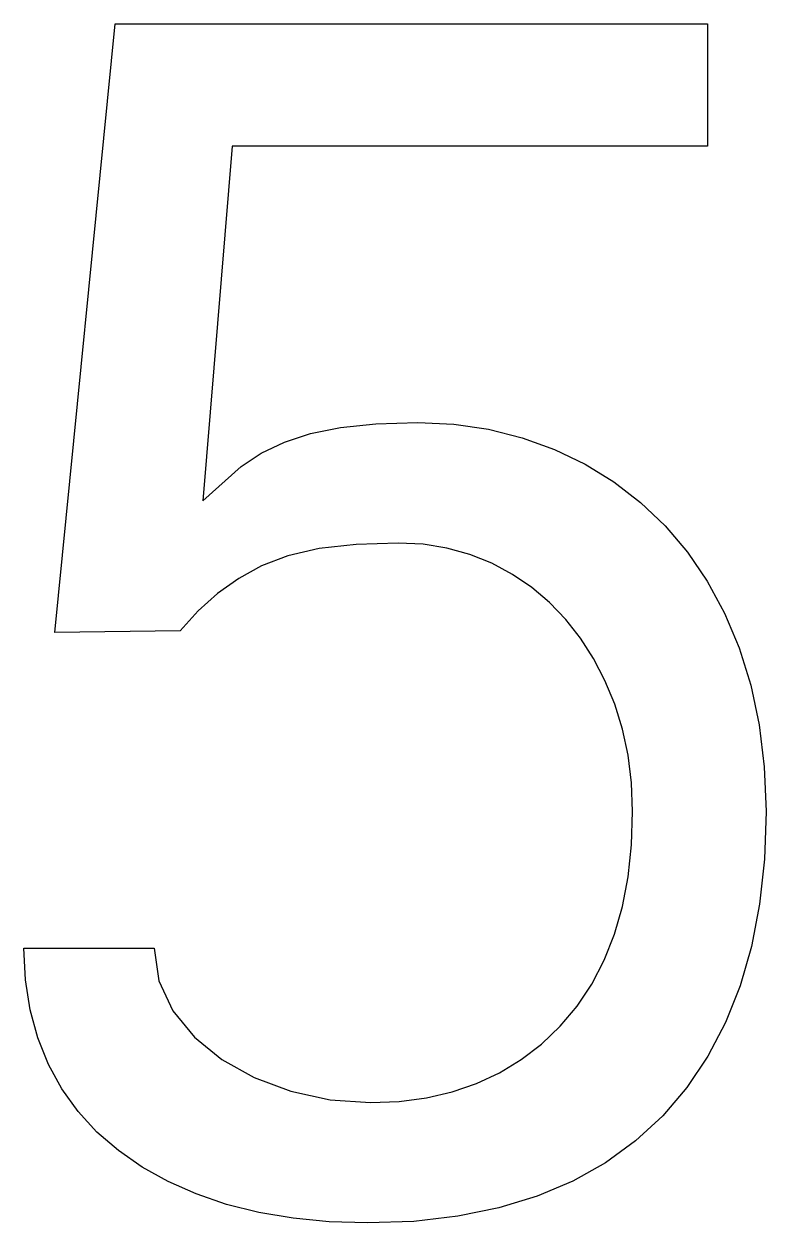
# Model space of a CAD drawing. Extents: x 0.7 to 7, y -0.1 to 10.1.
import ezdxf

# ---------------------------------------------------------------- set-up
doc = ezdxf.new("R2010")
doc.units = 0
doc.layers.get('0').update_dxf_attribs({"linetype": 'CONTINUOUS'})

msp = doc.modelspace()

# ---------------------------------------------------------------- linework, layer by layer
at = {"color": 0}
for p, q in [((0.972, 4.944), (1.486, 10.139)), ((1.486, 10.139), (6.542, 10.139)), ((6.542, 10.139), (6.542, 9.097)), ((2.486, 9.097), (2.236, 6.069)), ((6.542, 9.097), (2.486, 9.097)), ((3.155, 6.642), (3.41, 6.694)), ((3.41, 6.694), (3.71, 6.726)), ((3.71, 6.726), (4.069, 6.736)), ((4.069, 6.736), (4.377, 6.722)), ((4.377, 6.722), (4.674, 6.679)), ((4.674, 6.679), (4.96, 6.607)), ((2.734, 6.476), (2.931, 6.569)), ((2.931, 6.569), (3.155, 6.642)), ((4.96, 6.607), (5.236, 6.507)), ((2.562, 6.361), (2.734, 6.476)), ((5.236, 6.507), (5.498, 6.38)), ((2.236, 6.069), (2.562, 6.361)), ((5.498, 6.38), (5.743, 6.229)), ((5.743, 6.229), (5.97, 6.054)), ((5.97, 6.054), (6.181, 5.854)), ((6.181, 5.854), (6.371, 5.63)), ((3.229, 5.66), (2.96, 5.599)), ((3.543, 5.696), (3.229, 5.66)), ((3.903, 5.708), (3.543, 5.696)), ((4.114, 5.697), (3.903, 5.708)), ((4.318, 5.665), (4.114, 5.697)), ((4.513, 5.611), (4.318, 5.665)), ((6.371, 5.63), (6.54, 5.382)), ((2.96, 5.599), (2.736, 5.514)), ((4.701, 5.535), (4.513, 5.611)), ((4.879, 5.44), (4.701, 5.535)), ((2.736, 5.514), (2.542, 5.406)), ((5.043, 5.328), (4.879, 5.44)), ((2.542, 5.406), (2.361, 5.278)), ((5.195, 5.2), (5.043, 5.328)), ((6.54, 5.382), (6.687, 5.109)), ((2.361, 5.278), (2.194, 5.128)), ((2.194, 5.128), (2.042, 4.958)), ((5.333, 5.056), (5.195, 5.2)), ((5.458, 4.896), (5.333, 5.056)), ((6.687, 5.109), (6.812, 4.812)), ((2.042, 4.958), (0.972, 4.944)), ((5.569, 4.722), (5.458, 4.896)), ((6.812, 4.812), (6.913, 4.493)), ((5.667, 4.535), (5.569, 4.722)), ((5.75, 4.333), (5.667, 4.535)), ((6.913, 4.493), (6.984, 4.155)), ((5.817, 4.12), (5.75, 4.333)), ((5.865, 3.896), (5.817, 4.12)), ((6.984, 4.155), (7.027, 3.796)), ((5.893, 3.661), (5.865, 3.896)), ((7.027, 3.796), (7.042, 3.417)), ((5.903, 3.417), (5.893, 3.661)), ((5.893, 3.13), (5.903, 3.417)), ((7.042, 3.417), (7.028, 3.008)), ((5.864, 2.859), (5.893, 3.13)), ((7.028, 3.008), (6.986, 2.624)), ((5.816, 2.605), (5.864, 2.859)), ((5.748, 2.368), (5.816, 2.605)), ((6.986, 2.624), (6.918, 2.264)), ((5.661, 2.147), (5.748, 2.368)), ((6.918, 2.264), (6.821, 1.927)), ((0.721, 1.98), (0.708, 2.25)), ((0.708, 2.25), (1.819, 2.25)), ((1.819, 2.25), (1.859, 1.971)), ((5.555, 1.943), (5.661, 2.147)), ((0.76, 1.724), (0.721, 1.98)), ((1.859, 1.971), (1.979, 1.715)), ((5.43, 1.755), (5.555, 1.943)), ((6.821, 1.927), (6.697, 1.614)), ((5.285, 1.583), (5.43, 1.755)), ((0.826, 1.483), (0.76, 1.724)), ((1.979, 1.715), (2.163, 1.49)), ((5.124, 1.43), (5.285, 1.583)), ((6.697, 1.614), (6.546, 1.326)), ((0.917, 1.257), (0.826, 1.483)), ((2.163, 1.49), (2.396, 1.299)), ((4.952, 1.298), (5.124, 1.43)), ((1.032, 1.047), (0.917, 1.257)), ((2.396, 1.299), (2.672, 1.144)), ((4.767, 1.186), (4.952, 1.298)), ((6.546, 1.326), (6.366, 1.061)), ((2.672, 1.144), (2.986, 1.028)), ((4.571, 1.094), (4.767, 1.186)), ((1.17, 0.854), (1.032, 1.047)), ((2.986, 1.028), (3.323, 0.955)), ((4.363, 1.022), (4.571, 1.094)), ((6.366, 1.061), (6.16, 0.819)), ((3.323, 0.955), (3.667, 0.931)), ((3.667, 0.931), (3.911, 0.941)), ((3.911, 0.941), (4.143, 0.971)), ((4.143, 0.971), (4.363, 1.022)), ((1.331, 0.679), (1.17, 0.854)), ((6.16, 0.819), (5.927, 0.605)), ((1.514, 0.521), (1.331, 0.679)), ((1.717, 0.38), (1.514, 0.521)), ((5.927, 0.605), (5.671, 0.418)), ((5.671, 0.418), (5.392, 0.261)), ((1.939, 0.257), (1.717, 0.38)), ((2.179, 0.151), (1.939, 0.257)), ((5.392, 0.261), (5.089, 0.132)), ((2.438, 0.062), (2.179, 0.151)), ((5.089, 0.132), (4.762, 0.032)), ((2.713, -0.007), (2.438, 0.062)), ((4.762, 0.032), (4.411, -0.04)), ((3.005, -0.057), (2.713, -0.007)), ((3.314, -0.087), (3.005, -0.057)), ((3.639, -0.097), (3.314, -0.087)), ((4.037, -0.083), (3.639, -0.097)), ((4.411, -0.04), (4.037, -0.083))]:
    msp.add_line(p, q, dxfattribs=at)

doc.saveas('drawing.dxf')
